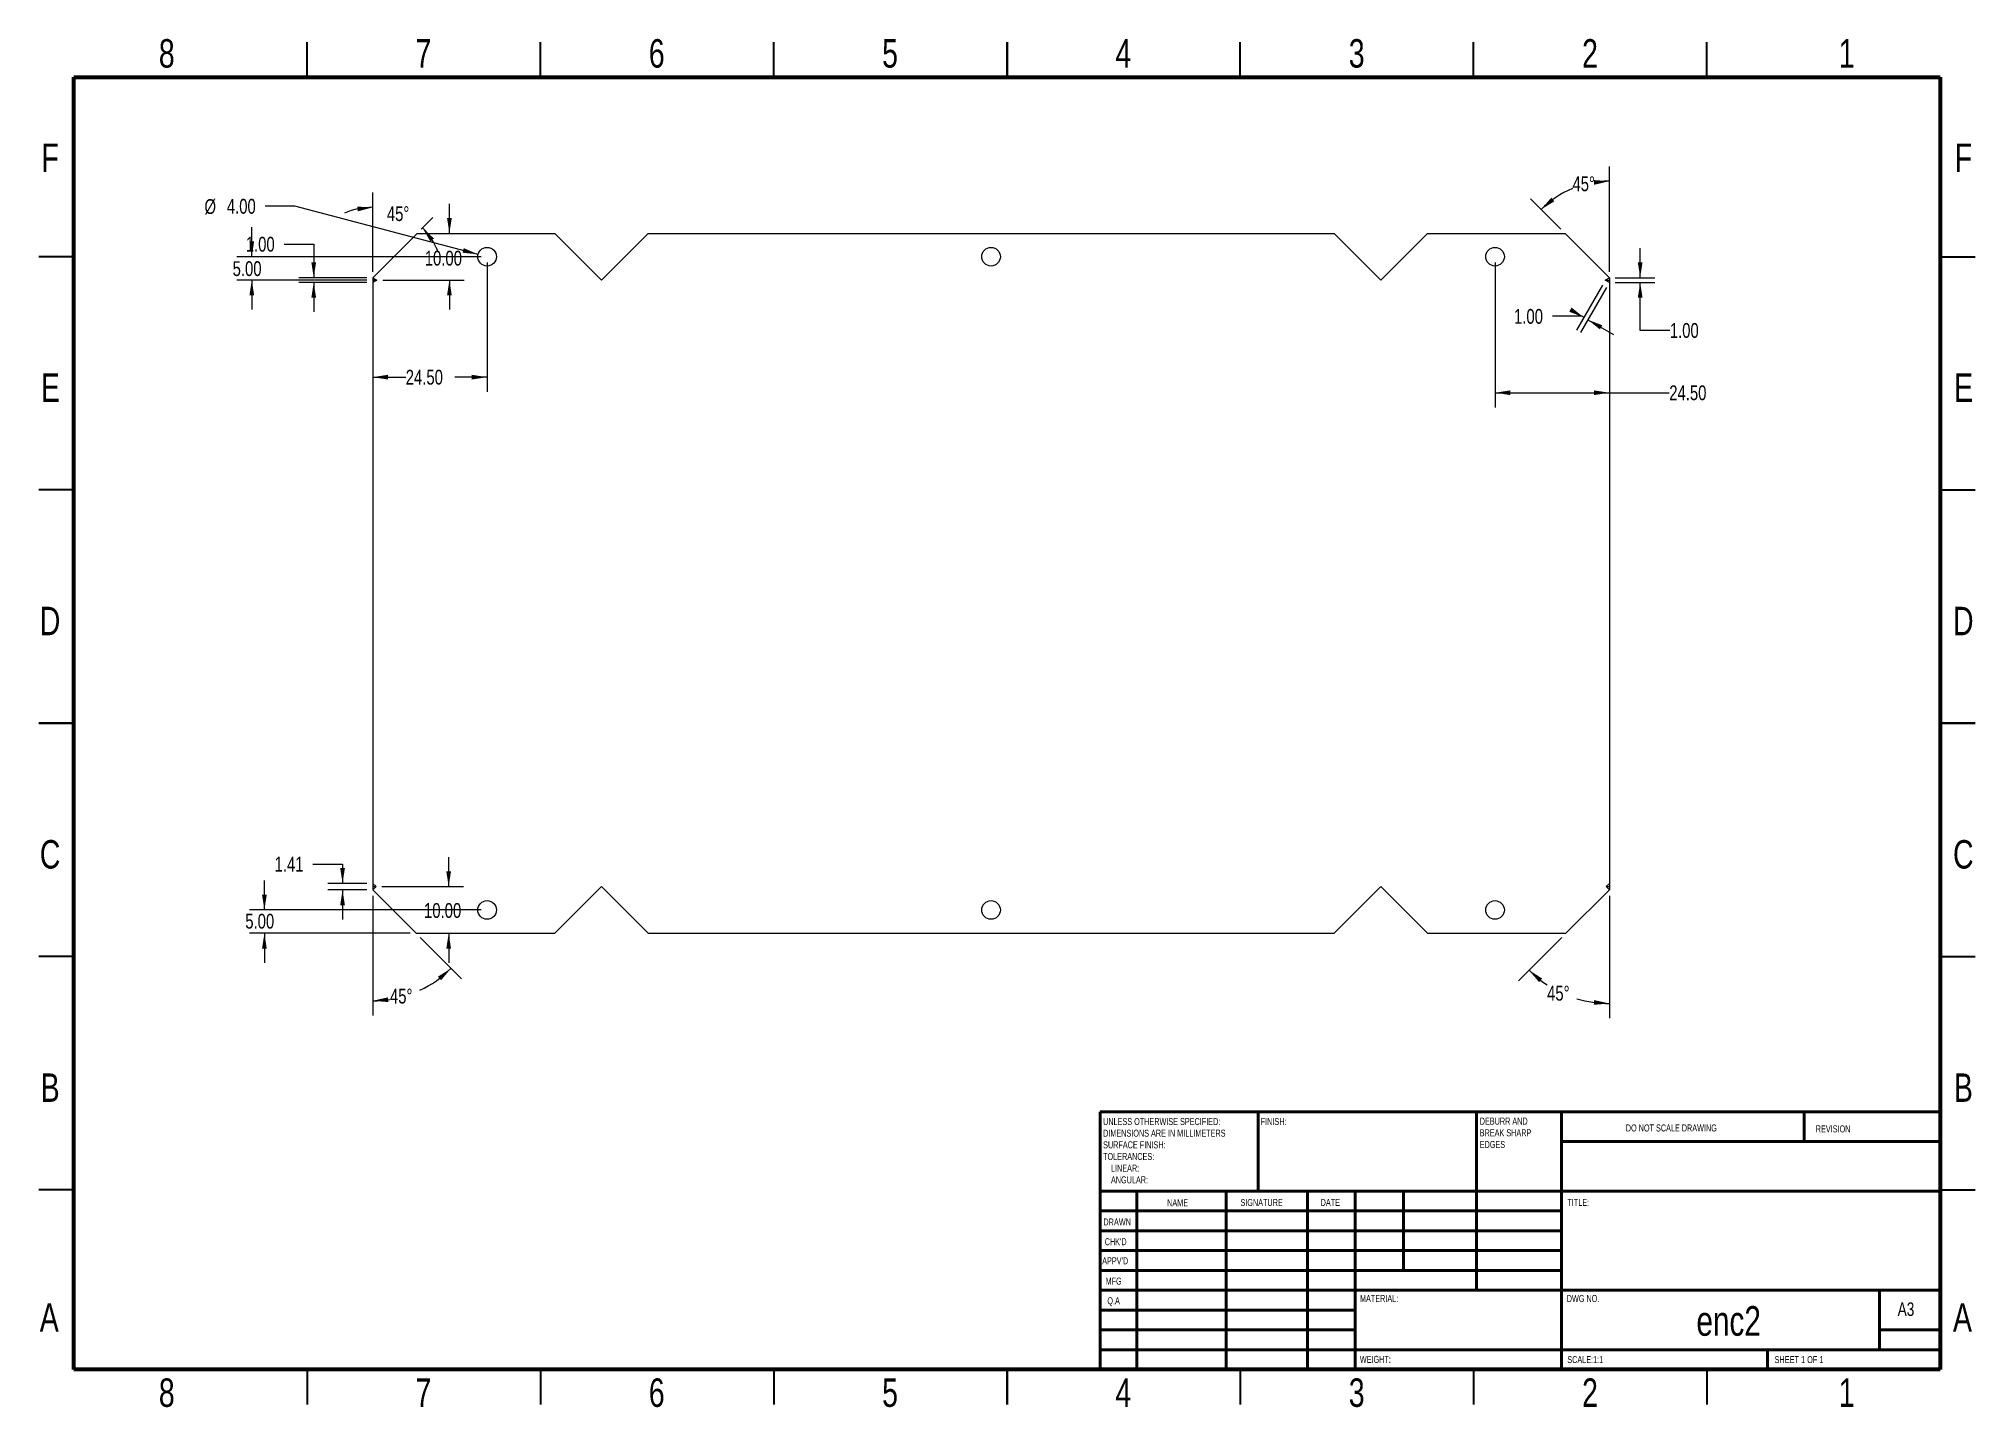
# Paper-space layout 'Sheet1' of a CAD drawing. Header units: millimetres. Extents: x 2 to 418, y 2 to 295.
import ezdxf

# ---------------------------------------------------------------- set-up
doc = ezdxf.new("R2010")
doc.units = ezdxf.units.MM
doc.styles.add('SLDTEXTSTYLE0', font='TXT', dxfattribs={"width": 0.75})
doc.styles.add('SLDTEXTSTYLE1', font='TXT', dxfattribs={"width": 0.686449})
doc.styles.add('SLDTEXTSTYLE2', font='TXT', dxfattribs={"width": 0.6875})
doc.dimstyles.new('SLDDIMSTYLE0', dxfattribs={"dimtxt": 3.175, "dimasz": 3.302, "dimexe": 0, "dimexo": 0.0625, "dimgap": 0.79375, "dimtad": 0, "dimtih": 1, "dimtoh": 1, "dimrnd": 1e-09, "dimzin": 4, "dimdsep": 46, "dimtxsty": 'SLDTEXTSTYLE0', "dimsah": 1, "dimcen": 0.09, "dimadec": 0, "dimazin": 1, "dimtfac": 1, "dimtmove": 0, "dimatfit": 0, "dimfxl": 1, "dimfrac": 2, "dimtolj": 1, "dimtzin": 12, "dimarcsym": 0})
doc.dimstyles.new('SLDDIMSTYLE1', dxfattribs={"dimtxt": 3.175, "dimasz": 3.302, "dimexe": 0, "dimexo": 0.0625, "dimgap": 0.79375, "dimtad": 0, "dimtih": 1, "dimtoh": 1, "dimrnd": 1e-09, "dimzin": 12, "dimdsep": 46, "dimtxsty": 'SLDTEXTSTYLE0', "dimsah": 1, "dimcen": 0.09, "dimadec": 0, "dimazin": 3, "dimtfac": 1, "dimtmove": 0, "dimatfit": 0, "dimfxl": 1, "dimfrac": 2, "dimtolj": 1, "dimtzin": 12, "dimarcsym": 0})
doc.dimstyles.new('SLDDIMSTYLE2', dxfattribs={"dimtxt": 3.175, "dimasz": 3.302, "dimexe": 0, "dimexo": 0.0625, "dimgap": 0.79375, "dimtad": 0, "dimtih": 1, "dimtoh": 1, "dimdec": 4, "dimzin": 12, "dimdsep": 46, "dimtxsty": 'SLDTEXTSTYLE0', "dimsah": 1, "dimcen": 0.09, "dimazin": 3, "dimtfac": 1, "dimtofl": 0, "dimtmove": 0, "dimatfit": 3, "dimfxl": 1, "dimfrac": 2, "dimtolj": 1, "dimtzin": 12, "dimarcsym": 0})
doc.dimstyles.new('SLDDIMSTYLE3', dxfattribs={"dimtxt": 3.175, "dimasz": 3.302, "dimexe": 0, "dimexo": 0.0625, "dimgap": 0.79375, "dimtad": 0, "dimtih": 1, "dimtoh": 1, "dimrnd": 1e-09, "dimzin": 4, "dimdsep": 46, "dimtxsty": 'SLDTEXTSTYLE0', "dimsah": 1, "dimcen": 0, "dimadec": 0, "dimazin": 1, "dimtfac": 1, "dimtofl": 0, "dimtmove": 0, "dimatfit": 3, "dimfxl": 1, "dimfrac": 2, "dimtolj": 1, "dimtzin": 12, "dimarcsym": 0})
doc.dimstyles.new('SLDDIMSTYLE4', dxfattribs={"dimtxt": 3.175, "dimasz": 3.302, "dimexe": 0, "dimexo": 0.0625, "dimgap": 0.79375, "dimtad": 0, "dimtih": 1, "dimtoh": 1, "dimrnd": 1e-09, "dimzin": 4, "dimdsep": 46, "dimtxsty": 'SLDTEXTSTYLE0', "dimsah": 1, "dimcen": 0.09, "dimadec": 0, "dimazin": 1, "dimtfac": 1, "dimtofl": 0, "dimtmove": 0, "dimatfit": 3, "dimfxl": 1, "dimfrac": 2, "dimtolj": 1, "dimtzin": 12, "dimarcsym": 0})

# ---------------------------------------------------------------- blocks, each defined once
blk = doc.blocks.new('_D')
at = {"color": 7, "linetype": 'Continuous', "lineweight": 18}
for p, q in [((90.51, 253.5), (90.51, 259.85)), ((76.22, 243.5), (93.68, 243.5)), ((90.51, 243.5), (90.51, 237.15))]:
    blk.add_line(p, q, dxfattribs=at)
for points in [[(90.51, 253.5), (91.02, 256.8), (90, 256.8)], [(90.51, 243.5), (90, 240.19), (91.02, 240.19)]]:
    blk.add_solid(points, dxfattribs=at)
at = {"color": 7, "linetype": 'Continuous', "lineweight": 18, "insert": (85.23, 249.77), "char_height": 3.175, "attachment_point": 1, "style": 'SLDTEXTSTYLE0'}
blk.add_mtext('10.00', dxfattribs=at)
blk = doc.blocks.new('_D_1')
at = {"color": 7, "linetype": 'Continuous', "lineweight": 18}
for p, q in [((90.35, 113.5), (90.35, 119.85)), ((76.06, 113.5), (93.52, 113.5)), ((90.35, 103.5), (90.35, 97.15))]:
    blk.add_line(p, q, dxfattribs=at)
for points in [[(90.35, 113.5), (90.86, 116.8), (89.84, 116.8)], [(90.35, 103.5), (89.84, 100.19), (90.86, 100.19)]]:
    blk.add_solid(points, dxfattribs=at)
at = {"color": 7, "linetype": 'Continuous', "lineweight": 18, "insert": (85.07, 109.98), "char_height": 3.175, "attachment_point": 1, "style": 'SLDTEXTSTYLE0'}
blk.add_mtext('10.00', dxfattribs=at)
blk = doc.blocks.new('_D_2')
at = {"color": 7, "linetype": 'Continuous', "lineweight": 18}
for p, q in [((337.58, 242.4), (332.01, 232.75)), ((338.45, 241.9), (332.88, 232.25)), ((333.22, 235.72), (326.87, 235.72)), ((333.6, 235.5), (333.22, 235.72)), ((334.46, 235), (339.96, 231.82))]:
    blk.add_line(p, q, dxfattribs=at)
for points in [[(333.6, 235.5), (330.99, 237.59), (330.48, 236.71)], [(334.46, 235), (337.07, 232.91), (337.58, 233.79)]]:
    blk.add_solid(points, dxfattribs=at)
at = {"color": 7, "linetype": 'Continuous', "lineweight": 18, "insert": (318.66, 237.29), "char_height": 3.175, "attachment_point": 1, "style": 'SLDTEXTSTYLE0'}
blk.add_mtext('1.00', dxfattribs=at)
blk = doc.blocks.new('_D_3')
at = {"color": 7, "linetype": 'Continuous', "lineweight": 18}
for p, q in [((55.08, 251.19), (61.43, 251.19)), ((61.43, 251.19), (61.43, 244)), ((72.81, 244), (58.25, 244)), ((72.81, 243), (58.25, 243)), ((61.43, 243), (61.43, 236.65))]:
    blk.add_line(p, q, dxfattribs=at)
for points in [[(61.43, 244), (61.94, 247.3), (60.92, 247.3)], [(61.43, 243), (60.92, 239.69), (61.94, 239.69)]]:
    blk.add_solid(points, dxfattribs=at)
at = {"color": 7, "linetype": 'Continuous', "lineweight": 18, "insert": (46.87, 252.76), "char_height": 3.175, "attachment_point": 1, "style": 'SLDTEXTSTYLE0'}
blk.add_mtext('1.00', dxfattribs=at)
blk = doc.blocks.new('_D_4')
at = {"color": 7, "linetype": 'Continuous', "lineweight": 18}
for p, q in [((61.26, 118.34), (67.61, 118.34)), ((67.61, 118.34), (67.61, 114.2)), ((72.81, 114.2), (64.43, 114.2)), ((72.81, 112.79), (64.43, 112.79)), ((67.61, 112.79), (67.61, 106.44))]:
    blk.add_line(p, q, dxfattribs=at)
for points in [[(67.61, 114.2), (68.12, 117.51), (67.1, 117.51)], [(67.61, 112.79), (67.1, 109.49), (68.12, 109.49)]]:
    blk.add_solid(points, dxfattribs=at)
at = {"color": 7, "linetype": 'Continuous', "lineweight": 18, "insert": (53.05, 119.91), "char_height": 3.175, "attachment_point": 1, "style": 'SLDTEXTSTYLE0'}
blk.add_mtext('1.41', dxfattribs=at)
blk = doc.blocks.new('_D_5')
at = {"color": 7, "linetype": 'Continuous', "lineweight": 18}
for p, q in [((345.69, 244), (345.69, 250.35)), ((340.35, 244), (348.86, 244)), ((340.35, 243), (348.86, 243)), ((345.69, 232.7), (345.69, 243)), ((352.04, 232.7), (345.69, 232.7))]:
    blk.add_line(p, q, dxfattribs=at)
for points in [[(345.69, 244), (346.2, 247.3), (345.18, 247.3)], [(345.69, 243), (345.18, 239.69), (346.2, 239.69)]]:
    blk.add_solid(points, dxfattribs=at)
at = {"color": 7, "linetype": 'Continuous', "lineweight": 18, "insert": (352.04, 234.28), "char_height": 3.175, "attachment_point": 1, "style": 'SLDTEXTSTYLE0'}
blk.add_mtext('1.00', dxfattribs=at)
blk = doc.blocks.new('_D_6')
at = {"color": 7, "linetype": 'Continuous', "lineweight": 18}
for p, q in [((339.08, 245.27), (339.08, 267.85)), ((328.68, 254.39), (322.21, 260.86))]:
    blk.add_line(p, q, dxfattribs=at)
for start, end in [(112.4471, 135), (90, 94.1905)]:
    blk.add_arc((339.08, 244), 20.68, start, end, dxfattribs=at)
for points in [[(339.08, 264.68), (335.75, 264.92), (335.83, 263.91)], [(324.46, 258.62), (327.3, 260.38), (326.64, 261.15)]]:
    blk.add_solid(points, dxfattribs=at)
at = {"color": 7, "linetype": 'Continuous', "lineweight": 18, "insert": (331.18, 265.71), "char_height": 3.175, "attachment_point": 1, "style": 'SLDTEXTSTYLE0'}
blk.add_mtext('45°', dxfattribs=at)
blk = doc.blocks.new('_D_7')
at = {"color": 7, "linetype": 'Continuous', "lineweight": 18}
for p, q in [((339.08, 111.52), (339.08, 85.29)), ((328.89, 102.6), (319.63, 93.34))]:
    blk.add_line(p, q, dxfattribs=at)
for start, end in [(225, 236.7435), (253.3863, 270)]:
    blk.add_arc((339.08, 112.79), 24.33, start, end, dxfattribs=at)
for points in [[(321.88, 95.59), (324.03, 93.03), (324.7, 93.8)], [(339.08, 88.46), (335.82, 89.19), (335.75, 88.18)]]:
    blk.add_solid(points, dxfattribs=at)
at = {"color": 7, "linetype": 'Continuous', "lineweight": 18, "insert": (325.74, 92.25), "char_height": 3.175, "attachment_point": 1, "style": 'SLDTEXTSTYLE0'}
blk.add_mtext('45°', dxfattribs=at)
blk = doc.blocks.new('_D_8')
at = {"color": 7, "linetype": 'Continuous', "lineweight": 18}
for p, q in [((74.08, 111.52), (74.08, 85.86)), ((84.27, 102.6), (93.12, 93.75))]:
    blk.add_line(p, q, dxfattribs=at)
for start, end in [(295.105, 315), (270, 278.9412)]:
    blk.add_arc((74.08, 112.79), 23.75, start, end, dxfattribs=at)
for points in [[(90.87, 96), (88.05, 94.21), (88.72, 93.44)], [(74.08, 89.04), (77.41, 88.76), (77.34, 89.77)]]:
    blk.add_solid(points, dxfattribs=at)
at = {"color": 7, "linetype": 'Continuous', "lineweight": 18, "insert": (77.77, 91.63), "char_height": 3.175, "attachment_point": 1, "style": 'SLDTEXTSTYLE0'}
blk.add_mtext('45°', dxfattribs=at)
blk = doc.blocks.new('_D_9')
at = {"color": 7, "linetype": 'Continuous', "lineweight": 18}
for p, q in [((74.08, 245.27), (74.08, 262.25)), ((84.48, 254.39), (86.99, 256.9))]:
    blk.add_line(p, q, dxfattribs=at)
for start, end in [(90, 113.6798), (21.3202, 45)]:
    blk.add_arc((74.08, 244), 15.08, start, end, dxfattribs=at)
for points in [[(74.08, 259.07), (70.74, 259.22), (70.85, 258.21)], [(84.74, 254.66), (86.42, 251.77), (87.21, 252.4)]]:
    blk.add_solid(points, dxfattribs=at)
at = {"color": 7, "linetype": 'Continuous', "lineweight": 18, "insert": (77.11, 259.31), "char_height": 3.175, "attachment_point": 1, "style": 'SLDTEXTSTYLE0'}
blk.add_mtext('45°', dxfattribs=at)
blk = doc.blocks.new('_D_10')
at = {"color": 7, "linetype": 'Continuous', "lineweight": 18}
for p, q in [((57.37, 259.29), (51.02, 259.29)), ((96.65, 249), (57.37, 259.29))]:
    blk.add_line(p, q, dxfattribs=at)
blk.add_solid([(96.65, 249), (93.58, 250.33), (93.32, 249.35)], dxfattribs=at)
at = {"color": 7, "linetype": 'Continuous', "lineweight": 18, "char_height": 3.175, "attachment_point": 1, "style": 'SLDTEXTSTYLE0'}
for s, insert in [('%%c', (38.02, 260.83)), ('4.00', (42.81, 260.88))]:
    blk.add_mtext(s, dxfattribs=dict(at, insert=insert))
blk = doc.blocks.new('_D_11')
at = {"color": 7, "linetype": 'Continuous', "lineweight": 18}
for p, q in [((48.16, 248.5), (48.16, 254.85)), ((97.31, 248.5), (44.98, 248.5)), ((72.81, 243.5), (44.98, 243.5)), ((48.16, 243.5), (48.16, 237.15))]:
    blk.add_line(p, q, dxfattribs=at)
for points in [[(48.16, 248.5), (48.67, 251.8), (47.65, 251.8)], [(48.16, 243.5), (47.65, 240.19), (48.67, 240.19)]]:
    blk.add_solid(points, dxfattribs=at)
at = {"color": 7, "linetype": 'Continuous', "lineweight": 18, "insert": (44.05, 247.53), "char_height": 3.175, "attachment_point": 1, "style": 'SLDTEXTSTYLE0'}
blk.add_mtext('5.00', dxfattribs=at)
blk = doc.blocks.new('_D_12')
at = {"color": 7, "linetype": 'Continuous', "lineweight": 18}
for p, q in [((98.58, 247.23), (98.58, 219.51)), ((74.08, 222.68), (81.15, 222.68)), ((98.58, 222.68), (91.7, 222.68))]:
    blk.add_line(p, q, dxfattribs=at)
for points in [[(74.08, 222.68), (77.38, 222.17), (77.38, 223.19)], [(98.58, 222.68), (95.28, 223.19), (95.28, 222.17)]]:
    blk.add_solid(points, dxfattribs=at)
at = {"color": 7, "linetype": 'Continuous', "lineweight": 18, "insert": (81.15, 224.26), "char_height": 3.175, "attachment_point": 1, "style": 'SLDTEXTSTYLE0'}
blk.add_mtext('24.50', dxfattribs=at)
blk = doc.blocks.new('_D_13')
at = {"color": 7, "linetype": 'Continuous', "lineweight": 18}
for p, q in [((314.58, 247.23), (314.58, 216.17)), ((314.58, 219.34), (339.08, 219.34)), ((339.08, 219.34), (351.92, 219.34))]:
    blk.add_line(p, q, dxfattribs=at)
for points in [[(314.58, 219.34), (317.88, 218.84), (317.88, 219.85)], [(339.08, 219.34), (335.78, 219.85), (335.78, 218.84)]]:
    blk.add_solid(points, dxfattribs=at)
at = {"color": 7, "linetype": 'Continuous', "lineweight": 18, "insert": (351.92, 220.92), "char_height": 3.175, "attachment_point": 1, "style": 'SLDTEXTSTYLE0'}
blk.add_mtext('24.50', dxfattribs=at)
blk = doc.blocks.new('_D_14')
at = {"color": 7, "linetype": 'Continuous', "lineweight": 18}
for p, q in [((50.86, 108.5), (50.86, 114.85)), ((97.31, 108.5), (47.69, 108.5)), ((82.1, 103.5), (47.69, 103.5)), ((50.86, 103.5), (50.86, 97.15))]:
    blk.add_line(p, q, dxfattribs=at)
for points in [[(50.86, 108.5), (51.37, 111.8), (50.35, 111.8)], [(50.86, 103.5), (50.35, 100.19), (51.37, 100.19)]]:
    blk.add_solid(points, dxfattribs=at)
at = {"color": 7, "linetype": 'Continuous', "lineweight": 18, "insert": (46.76, 107.68), "char_height": 3.175, "attachment_point": 1, "style": 'SLDTEXTSTYLE0'}
blk.add_mtext('5.00', dxfattribs=at)
blk = doc.blocks.new('SW_NOTE_0')
at = {"color": 0, "linetype": 'Continuous', "lineweight": 0, "char_height": 1.5, "attachment_point": 1, "style": 'SLDTEXTSTYLE0'}
for s, insert in [('UNLESS OTHERWISE SPECIFIED:', (0, 1.93)), ('SURFACE FINISH:', (0, -3.07)), ('DIMENSIONS ARE IN MILLIMETERS', (0, -0.57)), ('TOLERANCES:', (0, -5.57)), ('LINEAR:', (1.69, -8.07)), ('ANGULAR:', (1.69, -10.57))]:
    blk.add_mtext(s, dxfattribs=dict(at, insert=insert))
blk = doc.blocks.new('SW_NOTE_1')
at = {"color": 0, "linetype": 'Continuous', "lineweight": 0, "char_height": 1.5, "attachment_point": 1, "style": 'SLDTEXTSTYLE0'}
for s, insert in [('DEBURR AND', (0, 1.93)), ('BREAK SHARP', (0, -0.57)), ('EDGES', (0, -3.07))]:
    blk.add_mtext(s, dxfattribs=dict(at, insert=insert))

psp = doc.layouts.new('Sheet1')

# ---------------------------------------------------------------- linework, layer by layer
at = {"color": 7, "linetype": 'Continuous', "lineweight": 35}
for p, q in [((60, 287), (60, 294.5)), ((110, 287), (110, 294.5)), ((160, 287), (160, 294.5)), ((210, 294.5), (210, 287)), ((210, 287), (210, 294.5)), ((260, 287), (260, 294.5)), ((310, 287), (310, 294.5)), ((360, 287), (360, 294.5)), ((10, 248.5), (2.5, 248.5)), ((410, 248.5), (417.5, 248.5)), ((10, 198.5), (2.5, 198.5)), ((410, 198.5), (417.5, 198.5)), ((2.5, 148.5), (10, 148.5)), ((10, 148.5), (2.5, 148.5)), ((417.5, 148.5), (410, 148.5)), ((410, 148.5), (417.5, 148.5)), ((10, 98.5), (2.5, 98.5)), ((410, 98.5), (417.5, 98.5)), ((10, 48.5), (2.5, 48.5)), ((410, 48.5), (417.5, 48.5)), ((60, 10), (60, 2.5)), ((110, 10), (110, 2.5)), ((160, 10), (160, 2.5)), ((210, 2.5), (210, 10)), ((210, 10), (210, 2.5)), ((260, 10), (260, 2.5)), ((310, 10), (310, 2.5)), ((360, 10), (360, 2.5))]:
    psp.add_line(p, q, dxfattribs=at)
at = {"color": 7, "linetype": 'Continuous', "lineweight": 70}
for p, q in [((10, 10), (10, 287)), ((10, 287), (410, 287)), ((410, 287), (410, 10)), ((410, 10), (10, 10))]:
    psp.add_line(p, q, dxfattribs=at)
at = {"color": 7, "linetype": 'Continuous', "lineweight": 18}
for p, q in [((74.08132, 243.99595), (83.58132, 253.49595)), ((83.58132, 253.49595), (113.08132, 253.49595)), ((123.08132, 243.49595), (113.08132, 253.49595)), ((123.08132, 243.49595), (133.08132, 253.49595)), ((133.08132, 253.49595), (280.08132, 253.49595)), ((290.08132, 243.49595), (280.08132, 253.49595)), ((290.08132, 243.49595), (300.08132, 253.49595)), ((300.08132, 253.49595), (329.58132, 253.49595)), ((339.08132, 243.99595), (329.58132, 253.49595)), ((74.08132, 243.99595), (74.08132, 112.78884)), ((74.08132, 243.99595), (74.94735, 243.49595)), ((74.08132, 243.49595), (74.94735, 243.49595)), ((74.94735, 243.49595), (74.08132, 242.99595)), ((338.2153, 243.49595), (339.08132, 243.99595)), ((339.08132, 242.99595), (338.2153, 243.49595)), ((338.2153, 243.49595), (339.08132, 243.49595)), ((339.08132, 243.99595), (339.08132, 112.78884)), ((74.08132, 114.20305), (74.78843, 113.49595)), ((74.08132, 113.49595), (74.78843, 113.49595)), ((74.78843, 113.49595), (74.08132, 112.78884)), ((74.08132, 112.78884), (83.37422, 103.49595)), ((123.08132, 113.49595), (113.08132, 103.49595)), ((123.08132, 113.49595), (133.08132, 103.49595)), ((290.08132, 113.49595), (280.08132, 103.49595)), ((290.08132, 113.49595), (300.08132, 103.49595)), ((339.08132, 112.78884), (329.78843, 103.49595)), ((338.37422, 113.49595), (339.08132, 114.20305)), ((339.08132, 112.78884), (338.37422, 113.49595)), ((338.37422, 113.49595), (339.08132, 113.49595)), ((83.37422, 103.49595), (113.08132, 103.49595)), ((133.08132, 103.49595), (280.08132, 103.49595)), ((300.08132, 103.49595), (329.78843, 103.49595))]:
    psp.add_line(p, q, dxfattribs=at)
at = {"color": 7, "linetype": 'Continuous', "lineweight": 50}
for p, q in [((230, 65.25), (410, 65.25)), ((230, 65.25), (230, 10)), ((263.8, 48.25), (263.8, 65.25)), ((310.6, 65.25), (310.6, 27)), ((328.8, 65.25), (328.8, 10)), ((380.8, 58.875), (380.8, 65.25)), ((410, 58.875), (328.8, 58.875)), ((410, 48.25), (230, 48.25)), ((237.8, 48.25), (237.8, 10)), ((256.99095, 48.25), (256.99095, 10)), ((274.39893, 48.25), (274.39893, 10)), ((284.6, 10), (284.6, 48.25)), ((295, 31.25), (295, 48.25)), ((328.8, 44), (230, 44)), ((328.8, 39.75), (230, 39.75)), ((328.8, 35.5), (230, 35.5)), ((328.8, 31.25), (230, 31.25)), ((284.6, 27), (230, 27)), ((284.6, 27), (410, 27)), ((397, 14.25), (397, 27)), ((284.6, 22.74993), (230, 22.74993)), ((284.6, 18.5), (230, 18.5)), ((410, 18.5), (397, 18.5)), ((230, 14.25), (410, 14.25)), ((373, 10), (373, 14.25))]:
    psp.add_line(p, q, dxfattribs=at)
at = {"color": 7, "linetype": 'Continuous', "lineweight": 18}
for centre in [(98.58132, 248.49595), (206.58132, 248.49595), (314.58132, 248.49595), (98.58132, 108.49595), (206.58132, 108.49595), (314.58132, 108.49595)]:
    psp.add_circle(centre, 2, dxfattribs=at)

# ---------------------------------------------------------------- block references
at = {"color": 7, "linetype": 'Continuous', "lineweight": 0}
for name, p in [('SW_NOTE_0', (230.59367, 61.98737)), ('SW_NOTE_1', (311.30922, 62.06949))]:
    psp.add_blockref(name, p, dxfattribs=at)

# ---------------------------------------------------------------- texts
for s, insert, char_height, attachment_point, style in [('8', (29.93862, 295.11369), 6.096, 2, 'SLDTEXTSTYLE0'), ('7', (84.93862, 295.11369), 6.096, 2, 'SLDTEXTSTYLE0'), ('6', (134.93862, 295.11369), 6.096, 2, 'SLDTEXTSTYLE0'), ('5', (184.93862, 295.11369), 6.096, 2, 'SLDTEXTSTYLE0'), ('4', (234.93862, 295.11369), 6.096, 2, 'SLDTEXTSTYLE0'), ('3', (284.93862, 295.11369), 6.096, 2, 'SLDTEXTSTYLE0'), ('2', (334.93862, 295.11369), 6.096, 2, 'SLDTEXTSTYLE0'), ('1', (389.93862, 295.11369), 6.096, 2, 'SLDTEXTSTYLE0'), ('F', (4.9365, 272.72569), 6.096, 2, 'SLDTEXTSTYLE0'), ('F', (414.9365, 272.72569), 6.096, 2, 'SLDTEXTSTYLE0'), ('E', (5.01058, 223.47569), 6.096, 2, 'SLDTEXTSTYLE0'), ('E', (415.01058, 223.47569), 6.096, 2, 'SLDTEXTSTYLE0'), ('D', (4.93015, 173.47569), 6.096, 2, 'SLDTEXTSTYLE0'), ('D', (414.93015, 173.47569), 6.096, 2, 'SLDTEXTSTYLE0'), ('C', (4.9365, 123.47569), 6.096, 2, 'SLDTEXTSTYLE0'), ('C', (414.9365, 123.47569), 6.096, 2, 'SLDTEXTSTYLE0'), ('B', (4.95343, 73.47569), 6.096, 2, 'SLDTEXTSTYLE0'), ('B', (414.95343, 73.47569), 6.096, 2, 'SLDTEXTSTYLE0'), ('FINISH:', (264.37129, 63.91927), 1.5, 1, 'SLDTEXTSTYLE0'), ('DO NOT SCALE DRAWING', (342.61464, 62.53299), 1.5, 1, 'SLDTEXTSTYLE0'), ('REVISION', (383.32758, 62.33491), 1.5, 1, 'SLDTEXTSTYLE0'), ('NAME', (244.32224, 46.50148), 1.5, 1, 'SLDTEXTSTYLE0'), ('SIGNATURE', (260.03359, 46.56176), 1.5, 1, 'SLDTEXTSTYLE0'), ('DATE', (277.2147, 46.57618), 1.5, 1, 'SLDTEXTSTYLE0'), ('TITLE:', (330.09016, 46.57618), 1.5, 1, 'SLDTEXTSTYLE0'), ('DRAWN', (230.64336, 42.38478), 1.5, 1, 'SLDTEXTSTYLE1'), ("CHK'D", (230.93922, 38.16185), 1.5, 1, 'SLDTEXTSTYLE0'), ("APPV'D", (230.40172, 34.06587), 1.5, 1, 'SLDTEXTSTYLE0'), ('MFG', (231.12401, 29.71578), 1.5, 1, 'SLDTEXTSTYLE0'), ('Q.A', (231.50904, 25.50466), 1.5, 1, 'SLDTEXTSTYLE0'), ('MATERIAL:', (285.64586, 25.98606), 1.5, 1, 'SLDTEXTSTYLE0'), ('DWG NO.', (329.953, 25.98606), 1.5, 1, 'SLDTEXTSTYLE0'), ('A', (4.75658, 24.22569), 6.096, 2, 'SLDTEXTSTYLE0'), ('enc2', (364.64651, 23.60691), 6.35, 2, 'SLDTEXTSTYLE0'), ('A3', (400.87116, 24.40639), 2.910417, 1, 'SLDTEXTSTYLE0'), ('A', (414.75658, 24.22569), 6.096, 2, 'SLDTEXTSTYLE0'), ('WEIGHT:', (285.61781, 12.94931), 1.4986, 1, 'SLDTEXTSTYLE0'), ('SCALE:1:1', (330.07397, 12.90009), 1.5, 1, 'SLDTEXTSTYLE0'), ('SHEET 1 OF 1', (374.47829, 12.90009), 1.5, 1, 'SLDTEXTSTYLE2'), ('8', (29.93862, 8.11369), 6.096, 2, 'SLDTEXTSTYLE0'), ('7', (84.93862, 8.11369), 6.096, 2, 'SLDTEXTSTYLE0'), ('6', (134.93862, 8.11369), 6.096, 2, 'SLDTEXTSTYLE0'), ('5', (184.93862, 8.11369), 6.096, 2, 'SLDTEXTSTYLE0'), ('4', (234.93862, 8.11369), 6.096, 2, 'SLDTEXTSTYLE0'), ('3', (284.93862, 8.11369), 6.096, 2, 'SLDTEXTSTYLE0'), ('2', (334.93862, 8.11369), 6.096, 2, 'SLDTEXTSTYLE0'), ('1', (389.93862, 8.11369), 6.096, 2, 'SLDTEXTSTYLE0')]:
    psp.add_mtext(s, dxfattribs=dict(at, insert=insert, char_height=char_height, attachment_point=attachment_point, style=style))

# ---------------------------------------------------------------- dimensions: what is measured, and where the dimension line sits
at = {"color": 7, "linetype": 'Continuous', "lineweight": 18}
for base, line1, line2, picture, middle in [((338.32523, 264.66264), ((339.08132, 112.78884), (339.08132, 243.99595)), ((339.08132, 243.99595), (329.58132, 253.49595)), '_D_6', (334.37751, 264.13442)), ((86.70437, 252.24369), ((74.08132, 243.99595), (83.58132, 253.49595)), ((74.08132, 112.78884), (74.08132, 243.99595)), '_D_9', (80.29981, 257.73265)), ((75.93255, 89.11141), ((74.08132, 243.99595), (74.08132, 112.78884)), ((83.37422, 103.49595), (74.08132, 112.78884)), '_D_8', (80.96515, 90.05867)), ((323.72921, 93.9171), ((329.78843, 103.49595), (339.08132, 112.78884)), ((339.08132, 243.99595), (339.08132, 112.78884)), '_D_7', (328.93302, 90.67907))]:
    dim = psp.add_angular_dim_2l(base=base, line1=line1, line2=line2, dimstyle='SLDDIMSTYLE2', dxfattribs=at)
    dim.commit()
    dim.dimension.update_dxf_attribs({"geometry": picture, "text_midpoint": middle, "dimtype": 162})
dim = psp.add_diameter_dim_2p(p1=(100.51607, 247.98923), p2=(96.64658, 249.00266), dimstyle='SLDDIMSTYLE3', dxfattribs=at)
dim.commit()
dim.dimension.update_dxf_attribs({"geometry": '_D_10', "text_midpoint": (44.52206, 259.28883), "dimtype": 163})
for base, p1, p2, angle, dimstyle, picture, middle in [((90.50755, 253.49595), (74.94735, 243.49595), (83.58132, 253.49595), 90, 'SLDDIMSTYLE0', '_D', (90.50755, 248.20103)), ((48.15991, 243.49595), (98.58132, 248.49595), (74.08132, 243.49595), 90, 'SLDDIMSTYLE0', '_D_11', (48.15991, 245.95452)), ((61.42834, 243.99595), (74.08132, 242.99595), (74.08132, 243.99595), 90, 'SLDDIMSTYLE0', '_D_3', (61.42834, 251.1916)), ((345.68894, 243.99595), (339.08132, 242.99595), (339.08132, 243.99595), 90, 'SLDDIMSTYLE0', '_D_5', (345.68894, 232.70334)), ((333.59858, 235.49956), (339.08132, 242.99595), (338.2153, 243.49595), 330, 'SLDDIMSTYLE0', '_D_2', (333.22293, 235.71645)), ((67.60748, 114.20305), (74.08132, 112.78884), (74.08132, 114.20305), 90, 'SLDDIMSTYLE1', '_D_4', (67.60748, 118.33675)), ((90.34863, 103.49595), (74.78843, 113.49595), (83.37422, 103.49595), 90, 'SLDDIMSTYLE0', '_D_1', (90.34863, 108.41184)), ((50.86245, 103.49595), (98.58132, 108.49595), (83.37422, 103.49595), 90, 'SLDDIMSTYLE0', '_D_14', (50.86245, 106.10889))]:
    dim = psp.add_linear_dim(base=base, p1=p1, p2=p2, angle=angle, dimstyle=dimstyle, dxfattribs=at)
    dim.commit()
    dim.dimension.update_dxf_attribs({"geometry": picture, "text_midpoint": middle, "dimtype": 160})
for base, p1, p2, dimstyle, picture, middle in [((74.08132, 222.68285), (98.58132, 248.49595), (74.08132, 243.99595), 'SLDDIMSTYLE0', '_D_12', (86.42585, 222.68285)), ((339.08132, 219.34434), (314.58132, 248.49595), (339.08132, 243.99595), 'SLDDIMSTYLE4', '_D_13', (357.20216, 219.34434))]:
    dim = psp.add_linear_dim(base=base, p1=p1, p2=p2, dimstyle=dimstyle, dxfattribs=at)
    dim.commit()
    dim.dimension.update_dxf_attribs({"geometry": picture, "text_midpoint": middle, "dimtype": 160})

doc.saveas('drawing.dxf')
